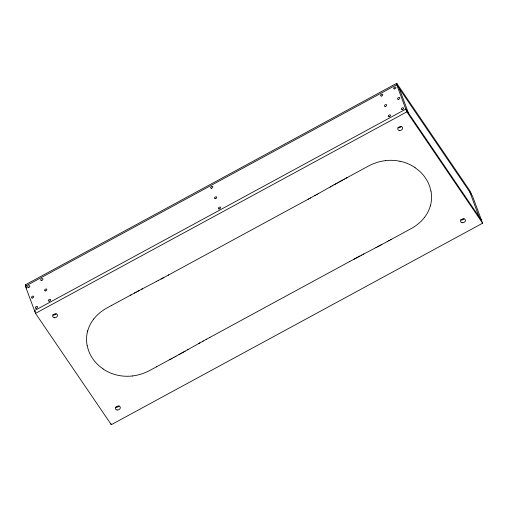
<?xml version="1.0" encoding="UTF-8"?>
<svg xmlns="http://www.w3.org/2000/svg" width="508" height="508" viewBox="0 0 508 508"><rect width="100%" height="100%" fill="white"/><g stroke="black" fill="none" stroke-linecap="round" stroke-linejoin="round"><path stroke-width="0.76" d="M87.433 331.864L87.744 330.695M430.365 205.88L430.676 204.705A46.939 35.643 -20.4 0 0 431.483 199.606L431.521 199.041A52.102 39.56 -20.4 0 0 431.311 193.078A55.41 42.069 -20.4 0 0 431.038 191.3L430.981 191.008M93.707 319.056L94.215 318.421A36.944 28.054 -20.4 0 1 106.343 308.293L111.754 305.346M424.396 217.519L423.894 218.154A36.944 28.054 -20.4 0 1 411.759 228.276L390.569 239.789M330.13 187.014L330.606 186.747M187.503 349.828L187.979 349.555M318.211 193.688L332.511 185.674M332.035 185.941L337.28 183.013M333.94 184.874L334.893 184.341M184.645 351.428L198.939 343.414M181.781 353.022L185.122 351.161M198.463 343.681L199.892 342.881M310.077 198.177L317.259 194.221M335.369 184.074L339.192 181.953M316.782 194.488L318.687 193.421M183.21 352.228L183.693 351.961M199.415 343.148L206.591 339.179M182.258 352.762L179.87 354.082M180.829 353.555L178.911 354.616M314.871 195.548L315.347 195.282M202.756 341.287L203.238 341.02M340.15 181.426L369.151 165.678A36.944 28.054 -20.4 0 1 384.797 160.725L385.661 160.617M340.627 181.166L338.715 182.22M179.394 354.349L169.697 359.645M341.109 180.905L341.586 180.638M206.108 339.439L349.841 261.423M342.068 180.378L342.544 180.111M310.559 197.917L308.159 199.225M175.558 356.457L176.041 356.191M346.075 178.187L347.008 177.679M343.986 179.33L344.462 179.064M308.642 198.965L168.262 275.146M209.467 337.604L209.95 337.344M173.641 357.505L174.123 357.238M171.094 358.889L172.028 358.381M25.959 286.252L25.425 284.798L396.729 83.306L470.351 191.453L471.43 194.354M25.4 286.195L396.704 84.696L472.491 196.024L482.6 223.203L111.296 424.694L35.509 313.366L25.4 286.195L26.702 288.099M35.509 313.366L406.813 111.874L396.704 84.696M111.347 305.568L136.322 292.049M389.166 240.544L387.09 241.675M156.401 366.865L170.167 359.391M388.703 240.798L391.033 239.535M156.464 366.827L148.958 370.891A36.944 28.054 -20.4 0 1 133.306 375.844L132.442 375.952M130.537 295.154L131.02 294.894M168.745 274.885L163.449 277.743M349.364 261.684L363.855 253.962M387.566 241.414L380.822 245.034M353.695 259.347L354.178 259.086M134.391 293.078L134.874 292.824M135.357 292.564L139.224 290.506M162.484 278.257L163.932 277.482M354.66 258.826L356.108 258.058M162.966 277.997L137.77 291.274M161.03 279.032L162.001 278.517M381.787 244.519L377.431 246.831M357.556 257.283L358.038 257.029M356.591 257.797L357.073 257.537M358.527 256.769L359.01 256.515M378.403 246.316L378.885 246.062M379.368 245.809L379.851 245.548M158.128 280.568L158.617 280.314M375.977 247.593L377.92 246.577M359.493 256.261L359.975 256M141.643 289.23L142.615 288.722M156.191 281.591L156.674 281.337M363.372 254.216L376.466 247.339M361.429 255.238L361.918 254.978M399.98 161.252L401.295 161.544A46.939 35.643 -20.4 0 1 406.737 163.252L407.314 163.481A52.102 39.56 -20.4 0 1 413.144 166.389A55.41 42.069 -20.4 0 1 414.782 167.424L415.049 167.608M103.054 368.96L103.321 369.145A55.41 42.069 -20.4 0 0 104.959 370.18A52.102 39.56 -20.4 0 0 110.788 373.094L111.373 373.323A46.939 35.643 -20.4 0 0 116.815 375.025L118.123 375.323A40.005 30.378 -20.4 0 0 132.442 375.983M481.578 220.453L405.79 109.125L34.487 310.623L35.376 311.931M406.813 111.874L482.6 223.203M25.425 284.798L26.314 286.112M469.894 192.208L478.98 216.637M399.301 88.513L408.388 112.941M396.729 83.306L397.802 86.208M110.782 423.323L111.296 424.694M87.122 345.561L87.071 345.269A55.41 42.069 -20.4 0 1 86.792 343.491A52.102 39.56 -20.4 0 1 86.582 337.528L86.62 336.963A46.939 35.643 -20.4 0 1 87.427 331.864M103.124 368.897A59.976 45.542 -20.4 0 1 87.217 345.535M87.776 330.695A40.005 30.378 -20.4 0 1 93.675 319.043M385.667 160.585A40.005 30.378 -20.4 0 1 399.967 161.277M414.985 167.672A59.976 45.542 -20.4 0 1 430.886 191.033M430.333 205.873A40.005 30.378 -20.4 0 1 424.428 217.532M56.185 313.734A2.502 1.899 -20.4 0 1 52.642 314.833M119.101 405.784A2.502 1.899 -20.4 0 1 115.646 407.156M464.077 218.707A2.502 1.899 -20.4 0 1 460.534 219.805M401.396 126.27A2.502 1.899 -20.4 0 1 397.942 127.641M54.293 317.754A2.502 1.899 -20.4 0 0 57.506 315.1A2.502 1.899 -20.4 0 0 53.53 314.541A2.502 1.899 -20.4 0 0 54.293 317.754M117.088 410A2.502 1.899 -20.4 0 0 120.301 407.34A2.502 1.899 -20.4 0 0 116.326 406.787A2.502 1.899 -20.4 0 0 117.088 410M462.178 222.726A2.502 1.899 -20.4 0 0 465.398 220.066A2.502 1.899 -20.4 0 0 461.416 219.513A2.502 1.899 -20.4 0 0 462.178 222.726M399.383 130.486A2.502 1.899 -20.4 0 0 402.603 127.826A2.502 1.899 -20.4 0 0 398.621 127.273A2.502 1.899 -20.4 0 0 399.383 130.486M215.424 198.679A1.251 0.8 -34.2 0 0 216.687 197.079A1.251 0.8 -34.2 0 0 214.763 197.453A1.251 0.8 -34.2 0 0 215.424 198.679M219.246 208.953A1.251 0.8 -34.2 0 0 220.51 207.353A1.251 0.8 -34.2 0 0 218.586 207.734A1.251 0.8 -34.2 0 0 219.246 208.953M211.544 188.246A1.251 0.8 -34.2 0 0 212.808 186.646A1.251 0.8 -34.2 0 0 210.884 187.02A1.251 0.8 -34.2 0 0 211.544 188.246M381.47 96.031A1.251 0.8 -34.2 0 0 382.734 94.431A1.251 0.8 -34.2 0 0 380.81 94.806A1.251 0.8 -34.2 0 0 381.47 96.031M389.172 116.745A1.251 0.8 -34.2 0 0 390.436 115.145A1.251 0.8 -34.2 0 0 388.512 115.519A1.251 0.8 -34.2 0 0 389.172 116.745M385.35 106.464A1.251 0.8 -34.2 0 0 386.613 104.864A1.251 0.8 -34.2 0 0 384.689 105.245A1.251 0.8 -34.2 0 0 385.35 106.464M394.576 88.919A1.251 0.8 -34.2 0 0 395.84 87.319A1.251 0.8 -34.2 0 0 393.916 87.7A1.251 0.8 -34.2 0 0 394.576 88.919M402.272 109.633A1.251 0.8 -34.2 0 0 403.536 108.033A1.251 0.8 -34.2 0 0 401.618 108.407A1.251 0.8 -34.2 0 0 402.272 109.633M398.456 99.358A1.251 0.8 -34.2 0 0 399.72 97.752A1.251 0.8 -34.2 0 0 397.796 98.133A1.251 0.8 -34.2 0 0 398.456 99.358M32.391 298.005A1.251 0.8 -34.2 0 0 33.655 296.405A1.251 0.8 -34.2 0 0 31.731 296.78A1.251 0.8 -34.2 0 0 32.391 298.005M36.214 308.28A1.251 0.8 -34.2 0 0 37.478 306.68A1.251 0.8 -34.2 0 0 35.554 307.054A1.251 0.8 -34.2 0 0 36.214 308.28M28.511 287.572A1.251 0.8 -34.2 0 0 29.775 285.972A1.251 0.8 -34.2 0 0 27.851 286.347A1.251 0.8 -34.2 0 0 28.511 287.572M45.498 290.894A1.251 0.8 -34.2 0 0 46.761 289.293A1.251 0.8 -34.2 0 0 44.837 289.668A1.251 0.8 -34.2 0 0 45.498 290.894M49.32 301.168A1.251 0.8 -34.2 0 0 50.584 299.568A1.251 0.8 -34.2 0 0 48.66 299.942A1.251 0.8 -34.2 0 0 49.32 301.168M41.618 280.46A1.251 0.8 -34.2 0 0 42.882 278.86A1.251 0.8 -34.2 0 0 40.958 279.235A1.251 0.8 -34.2 0 0 41.618 280.46"/></g></svg>
